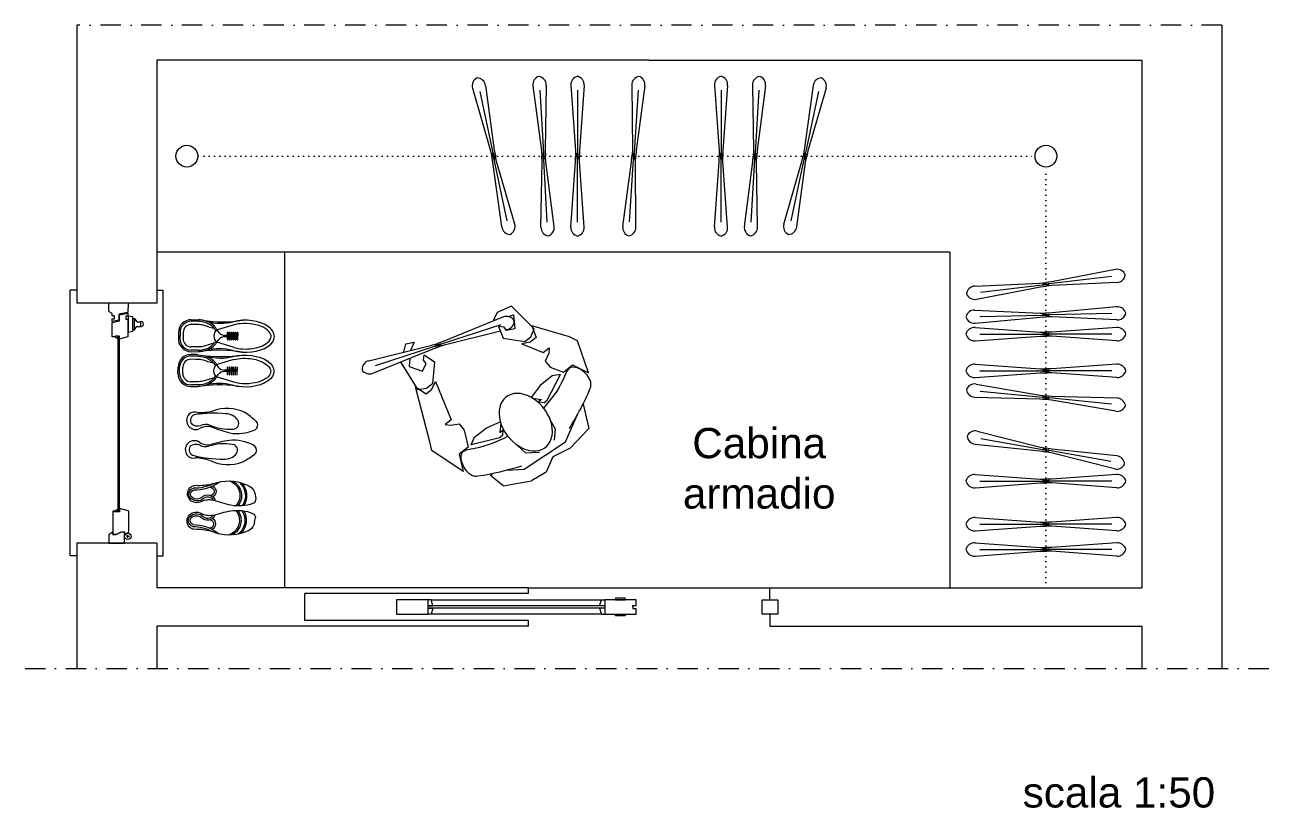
# Model space of a CAD drawing. Header units: millimetres. Extents: x 19853 to 22240, y 676 to 1165.
# Drawn here: x 21456 to 22240, y 676 to 1165 of the extents above; entities that cross this region are included whole.
import ezdxf

# ---------------------------------------------------------------- set-up
doc = ezdxf.new("R2010")
doc.units = ezdxf.units.MM
for name, pattern in [('0', [0]), ('PUNTO2', [3.175, 0, -3.175]), ('TRATTOPUNTO', [25.4, 12.7, -6.35, 0, -6.35])]:
    doc.linetypes.add(name, pattern=pattern)
for name, color, linetype, lineweight in [('MURATURA', 5, 'Continuous', 20), ('PROIEZIONI_sottili', 8, 'Continuous', 5), ('TESTO', 252, 'Continuous', 9)]:
    doc.layers.add(name, color=color, linetype=linetype, lineweight=lineweight)
doc.styles.get("Standard").update_dxf_attribs({"font": 'ARIAL.TTF'})

msp = doc.modelspace()

# ---------------------------------------------------------------- linework, layer by layer
at = {"layer": 'MURATURA'}
for p, q in [((21488.24, 1165.24), (21488.24, 991.35)), ((22204.24, 1165.24), (22204.24, 762.84)), ((21538.24, 1143.24), (21538.24, 991.35)), ((21846.24, 1143.24), (21538.24, 1143.24)), ((21846.24, 1143.24), (22154.24, 1143.24)), ((22154.24, 1143.24), (22154.24, 813.24)), ((21538.24, 991.35), (21488.24, 991.35)), ((21488.24, 841.24), (21488.24, 762.84)), ((21538.24, 841.24), (21488.24, 841.24)), ((21538.24, 841.24), (21538.24, 813.24)), ((21770.81, 813.24), (21538.24, 813.24)), ((21770.81, 809.74), (21770.81, 813.24)), ((21921.67, 805.72), (21921.67, 813.24)), ((21921.67, 813.24), (22154.24, 813.24)), ((21707.8, 805.72), (21707.8, 796.77)), ((21818.36, 805.72), (21818.36, 796.77)), ((21770.81, 789.24), (21770.81, 792.74)), ((21921.67, 796.77), (21921.67, 789.24)), ((21770.81, 789.24), (21538.24, 789.24)), ((21538.24, 789.24), (21538.24, 762.84)), ((21921.67, 789.24), (22154.24, 789.24)), ((22154.24, 789.24), (22154.24, 762.84))]:
    msp.add_line(p, q, dxfattribs=at)
at = {"layer": 'MURATURA', "linetype": 'TRATTOPUNTO'}
for p, q in [((22204.24, 1165.24), (21488.24, 1165.24)), ((21455.96, 762.84), (22239.93, 762.84))]:
    msp.add_line(p, q, dxfattribs=at)
at = {"layer": 'MURATURA'}
for points in [[(21707.8, 805.72), (21688.17, 805.72), (21688.17, 796.77), (21707.8, 796.77)], [(21837.98, 802.24), (21837.98, 805.72), (21818.36, 805.72)], [(21818.36, 796.77), (21837.98, 796.77), (21837.98, 800.24)]]:
    msp.add_lwpolyline(points, dxfattribs=at)
msp.add_lwpolyline([(21916.77, 805.72), (21926.58, 805.72), (21926.58, 796.77), (21916.77, 796.77)], close=True, dxfattribs=at)
for centre in [(21557.11, 1083.24), (22094.24, 1083.24)]:
    msp.add_circle(centre, 6.82, dxfattribs=at)
at = {"layer": 'PROIEZIONI_sottili'}
for p, q in [((21735.73, 1125.73), (21747.01, 1086.56)), ((21740.39, 1123.62), (21748.49, 1085.25)), ((21743.81, 1127.43), (21749.32, 1087.05)), ((21773.52, 1127.23), (21778.76, 1086.81)), ((21777.82, 1124.44), (21780.03, 1085.29)), ((21781.78, 1127.7), (21781.11, 1086.94)), ((21797.23, 1127.54), (21800.19, 1086.88)), ((21801.36, 1124.51), (21801.36, 1085.29)), ((21805.5, 1127.54), (21802.54, 1086.88)), ((21835.27, 1127.71), (21835.65, 1086.95)), ((21839.21, 1124.43), (21836.72, 1085.29)), ((21843.52, 1127.18), (21838, 1086.8)), ((21886.99, 1127.54), (21889.94, 1086.88)), ((21891.12, 1124.51), (21891.12, 1085.29)), ((21895.25, 1127.54), (21892.3, 1086.88)), ((21910.71, 1127.7), (21911.37, 1086.94)), ((21914.66, 1124.44), (21912.45, 1085.29)), ((21918.96, 1127.23), (21913.72, 1086.81)), ((21948.67, 1127.43), (21943.17, 1087.05)), ((21952.09, 1123.62), (21943.99, 1085.25)), ((21956.76, 1125.73), (21945.47, 1086.56)), ((21747.01, 1086.56), (21747.77, 1083)), ((21748.52, 1079.44), (21747.77, 1083)), ((21748.54, 1083.16), (21748.19, 1084.79)), ((21748.54, 1083.16), (21748.88, 1081.54)), ((21749.3, 1083.32), (21748.96, 1084.95)), ((21749.3, 1083.32), (21749.64, 1081.7)), ((21749.32, 1087.05), (21750.07, 1083.49)), ((21750.82, 1079.93), (21750.07, 1083.49)), ((21778.76, 1086.81), (21778.97, 1083.18)), ((21779.17, 1079.55), (21778.97, 1083.18)), ((21779.76, 1083.22), (21779.66, 1084.88)), ((21779.76, 1083.22), (21779.85, 1081.57)), ((21780.53, 1083.27), (21780.44, 1084.92)), ((21780.53, 1083.27), (21780.63, 1081.61)), ((21781.11, 1086.94), (21781.32, 1083.31)), ((21781.52, 1079.68), (21781.32, 1083.31)), ((21800.19, 1086.88), (21800.19, 1083.24)), ((21800.19, 1079.61), (21800.19, 1083.24)), ((21800.97, 1083.24), (21800.97, 1084.9)), ((21800.97, 1083.24), (21800.97, 1081.59)), ((21801.75, 1083.24), (21801.75, 1084.9)), ((21801.75, 1083.24), (21801.75, 1081.59)), ((21802.54, 1086.88), (21802.54, 1083.24)), ((21802.54, 1079.61), (21802.54, 1083.24)), ((21835.19, 1079.69), (21835.42, 1083.32)), ((21835.65, 1086.95), (21835.42, 1083.32)), ((21836.21, 1083.27), (21836.1, 1081.61)), ((21836.21, 1083.27), (21836.31, 1084.92)), ((21836.98, 1083.22), (21836.88, 1081.57)), ((21836.98, 1083.22), (21837.09, 1084.87)), ((21837.54, 1079.54), (21837.77, 1083.17)), ((21838, 1086.8), (21837.77, 1083.17)), ((21889.94, 1086.88), (21889.94, 1083.24)), ((21889.94, 1079.61), (21889.94, 1083.24)), ((21890.73, 1083.24), (21890.73, 1084.9)), ((21890.73, 1083.24), (21890.73, 1081.59)), ((21891.51, 1083.24), (21891.51, 1084.9)), ((21891.51, 1083.24), (21891.51, 1081.59)), ((21892.3, 1086.88), (21892.3, 1083.24)), ((21892.3, 1079.61), (21892.3, 1083.24)), ((21910.96, 1079.68), (21911.16, 1083.31)), ((21911.37, 1086.94), (21911.16, 1083.31)), ((21911.95, 1083.27), (21911.86, 1081.61)), ((21911.95, 1083.27), (21912.04, 1084.92)), ((21912.73, 1083.22), (21912.63, 1081.57)), ((21912.73, 1083.22), (21912.82, 1084.88)), ((21913.31, 1079.55), (21913.51, 1083.18)), ((21913.72, 1086.81), (21913.51, 1083.18)), ((21941.66, 1079.93), (21942.41, 1083.49)), ((21943.17, 1087.05), (21942.41, 1083.49)), ((21943.19, 1083.32), (21942.84, 1081.7)), ((21943.19, 1083.32), (21943.53, 1084.95)), ((21943.95, 1083.16), (21943.6, 1081.54)), ((21943.95, 1083.16), (21944.29, 1084.79)), ((21943.97, 1079.44), (21944.72, 1083)), ((21945.47, 1086.56), (21944.72, 1083)), ((21754.02, 1039.05), (21748.52, 1079.44)), ((21757.44, 1042.87), (21749.34, 1081.24)), ((21762.11, 1040.76), (21750.82, 1079.93)), ((21778.51, 1038.79), (21779.17, 1079.55)), ((21782.47, 1042.04), (21780.26, 1081.2)), ((21786.76, 1039.26), (21781.52, 1079.68)), ((21797.23, 1038.95), (21800.19, 1079.61)), ((21801.36, 1041.98), (21801.36, 1081.2)), ((21805.5, 1038.95), (21802.54, 1079.61)), ((21829.66, 1039.3), (21835.19, 1079.69)), ((21833.98, 1042.06), (21836.46, 1081.2)), ((21837.91, 1038.78), (21837.54, 1079.54)), ((21886.99, 1038.95), (21889.94, 1079.61)), ((21891.12, 1041.98), (21891.12, 1081.2)), ((21895.25, 1038.95), (21892.3, 1079.61)), ((21905.72, 1039.26), (21910.96, 1079.68)), ((21910.02, 1042.04), (21912.22, 1081.2)), ((21913.97, 1038.79), (21913.31, 1079.55)), ((21930.37, 1040.76), (21941.66, 1079.93)), ((21935.04, 1042.87), (21943.14, 1081.24)), ((21938.46, 1039.05), (21943.97, 1079.44)), ((22034.24, 1023.24), (21538.24, 1023.24)), ((21618.24, 1023.24), (21618.24, 813.24)), ((22034.24, 1023.24), (22034.24, 813.24)), ((22137.73, 1012.42), (22097.72, 1004.68)), ((22049.77, 1001.96), (22090.49, 1003.82)), ((22090.49, 1003.82), (22094.1, 1004.25)), ((22097.72, 1004.68), (22094.1, 1004.25)), ((22094.2, 1003.47), (22095.84, 1003.66)), ((22135.22, 1007.95), (22096.27, 1003.32)), ((22138.71, 1004.21), (22097.99, 1002.34)), ((21488.24, 999.35), (21484.24, 999.35)), ((21484.24, 833.24), (21484.24, 999.35)), ((21538.24, 999.35), (21542.24, 999.35)), ((21542.24, 833.24), (21542.24, 999.35)), ((22050.75, 993.75), (22090.77, 1001.48)), ((22053.26, 998.21), (22092.21, 1002.84)), ((22090.77, 1001.48), (22094.38, 1001.91)), ((22094.2, 1003.47), (22092.55, 1003.27)), ((22094.29, 1002.7), (22092.64, 1002.5)), ((22094.29, 1002.7), (22095.93, 1002.89)), ((22097.99, 1002.34), (22094.38, 1001.91)), ((21508.27, 986.41), (21508.27, 991.35)), ((21520.32, 991.35), (21520.31, 985.43)), ((22138.43, 989.04), (22097.85, 985.15)), ((21510.35, 984.86), (21508.52, 985.96)), ((21510.35, 983.38), (21510.35, 984.86)), ((21511.77, 983.38), (21510.35, 983.38)), ((21510.35, 979.76), (21510.35, 981.46)), ((21510.35, 981.46), (21511.77, 981.46)), ((21514.58, 980.69), (21510.35, 979.76)), ((21511.77, 981.46), (21511.77, 983.38)), ((21520.31, 985.43), (21514.58, 984.38)), ((21514.58, 984.38), (21514.58, 980.69)), ((21523.32, 981.71), (21524.28, 981.71)), ((21524.28, 974.71), (21524.28, 981.71)), ((21524.28, 981.71), (21525.63, 979.91)), ((21559.91, 980.94), (21564.41, 980.89)), ((21755.05, 982.65), (21717.3, 967.28)), ((22049.87, 987.01), (22090.58, 984.98)), ((22050.06, 978.74), (22090.63, 982.63)), ((22052.99, 982.94), (22092.2, 983.84)), ((22090.58, 984.98), (22094.21, 985.07)), ((22090.63, 982.63), (22094.27, 982.71)), ((22094.23, 984.28), (22092.58, 984.24)), ((22094.25, 983.5), (22092.59, 983.46)), ((22097.85, 985.15), (22094.21, 985.07)), ((22094.23, 984.28), (22095.89, 984.32)), ((22094.25, 983.5), (22095.91, 983.54)), ((22097.91, 982.8), (22094.27, 982.71)), ((22135.5, 984.84), (22096.29, 983.94)), ((22138.62, 980.77), (22097.91, 982.8)), ((21523.32, 974.71), (21524.28, 974.71)), ((21524.28, 974.71), (21525.63, 976.51)), ((21526.03, 979.71), (21528.28, 979.71)), ((21526.03, 976.71), (21528.28, 976.71)), ((21528.28, 976.71), (21528.28, 979.71)), ((21551.83, 973.02), (21551.79, 969.02)), ((21552.83, 973.01), (21552.79, 969.01)), ((21554.83, 972.99), (21554.79, 968.99)), ((21564.4, 979.89), (21559.9, 979.94)), ((21586.76, 977.8), (21575.39, 974.44)), ((21575.84, 974.57), (21576.97, 973.1)), ((21582.55, 968.51), (21582.59, 972.92)), ((21582.98, 972.91), (21582.94, 968.51)), ((21583.75, 968.5), (21583.79, 972.9)), ((21584.18, 972.9), (21584.14, 968.49)), ((21584.95, 968.48), (21584.99, 972.89)), ((21585.38, 972.89), (21585.34, 968.48)), ((21586.08, 968.47), (21586.12, 972.88)), ((21586.51, 972.88), (21586.47, 968.47)), ((21587.28, 968.46), (21587.32, 972.87)), ((21587.71, 972.86), (21587.67, 968.46)), ((21588.48, 968.45), (21588.52, 972.86)), ((21588.91, 972.85), (21588.87, 968.45)), ((21753.45, 977.79), (21716.15, 965.66)), ((21753.16, 973.69), (21718.03, 965.04)), ((21757.6, 974.79), (21756.72, 974.57)), ((22049.95, 976.05), (22090.6, 973.09)), ((22090.6, 973.09), (22094.24, 973.09)), ((22094.24, 972.31), (22092.58, 972.31)), ((22097.88, 973.09), (22094.24, 973.09)), ((22094.24, 972.31), (22095.9, 972.31)), ((22138.53, 976.05), (22097.88, 973.09)), ((21514.02, 968.75), (21512.23, 970.25)), ((21514.02, 970.44), (21515.07, 970.43)), ((21514.02, 970.44), (21514.02, 861.07)), ((21515.07, 861.07), (21515.07, 970.43)), ((21586.62, 963.55), (21575.31, 967.13)), ((21575.77, 966.99), (21576.92, 968.44)), ((21582.57, 970.31), (21580.89, 970.33)), ((21582.57, 971.11), (21580.9, 971.13)), ((21583.77, 970.3), (21582.96, 970.31)), ((21583.77, 971.1), (21582.97, 971.11)), ((21584.97, 970.29), (21584.16, 970.3)), ((21584.97, 971.09), (21584.17, 971.1)), ((21586.1, 970.28), (21585.36, 970.28)), ((21586.1, 971.08), (21585.37, 971.08)), ((21587.3, 970.26), (21586.49, 970.27)), ((21587.3, 971.06), (21586.5, 971.07)), ((21588.5, 970.25), (21587.69, 970.26)), ((21588.5, 971.05), (21587.7, 971.06)), ((21670.8, 955.27), (21710.38, 965.03)), ((21674.96, 952.28), (21712.26, 964.4)), ((21710.38, 965.03), (21713.84, 966.15)), ((21714.08, 965.4), (21712.51, 964.89)), ((21714.32, 964.66), (21712.75, 964.15)), ((21717.3, 967.28), (21713.84, 966.15)), ((21714.08, 965.4), (21715.66, 965.91)), ((21714.32, 964.66), (21715.9, 965.17)), ((21718.03, 965.04), (21714.57, 963.91)), ((22049.95, 967.79), (22090.6, 970.74)), ((22052.98, 971.92), (22092.2, 971.92)), ((22090.6, 970.74), (22094.24, 970.74)), ((22094.24, 971.53), (22092.58, 971.53)), ((22094.24, 971.53), (22095.9, 971.53)), ((22097.88, 970.74), (22094.24, 970.74)), ((22135.51, 971.92), (22096.29, 971.92)), ((22138.53, 967.79), (22097.88, 970.74)), ((21564.18, 958.11), (21559.68, 958.16)), ((21559.71, 960.94), (21564.21, 961.08)), ((21564.22, 961.9), (21559.72, 961.94)), ((21673.36, 947.41), (21711.11, 962.79)), ((21711.11, 962.79), (21714.57, 963.91)), ((21551.57, 947.24), (21551.61, 951.24)), ((21552.57, 947.23), (21552.61, 951.23)), ((21554.57, 947.21), (21554.61, 951.21)), ((21586.55, 956.02), (21575.17, 952.66)), ((21575.63, 952.79), (21576.75, 951.32)), ((21582.36, 949.33), (21580.68, 949.35)), ((21582.37, 951.14), (21582.33, 946.73)), ((21582.72, 946.72), (21582.77, 951.13)), ((21583.56, 949.32), (21582.75, 949.33)), ((21583.57, 951.12), (21583.53, 946.72)), ((21583.92, 946.71), (21583.97, 951.12)), ((21584.76, 949.31), (21583.95, 949.32)), ((21584.77, 951.11), (21584.73, 946.7)), ((21585.12, 946.7), (21585.17, 951.11)), ((21585.89, 949.3), (21585.15, 949.3)), ((21585.9, 951.1), (21585.86, 946.69)), ((21586.25, 946.69), (21586.3, 951.1)), ((21587.09, 949.28), (21586.28, 949.29)), ((21587.1, 951.09), (21587.06, 946.68)), ((21587.45, 946.68), (21587.5, 951.08)), ((21588.29, 949.27), (21587.48, 949.28)), ((21588.3, 951.08), (21588.26, 946.67)), ((21588.65, 946.67), (21588.7, 951.07)), ((22049.95, 953.1), (22090.6, 950.15)), ((22052.98, 948.97), (22092.2, 948.97)), ((22090.6, 950.15), (22094.24, 950.15)), ((22094.24, 949.36), (22092.58, 949.36)), ((22097.88, 950.15), (22094.24, 950.15)), ((22094.24, 949.36), (22095.9, 949.36)), ((22135.51, 948.97), (22096.29, 948.97)), ((22138.53, 953.1), (22097.88, 950.15)), ((21586.4, 941.77), (21575.1, 945.35)), ((21575.55, 945.21), (21576.71, 946.66)), ((21582.35, 948.53), (21580.67, 948.55)), ((21583.55, 948.52), (21582.74, 948.53)), ((21584.75, 948.51), (21583.94, 948.52)), ((21585.88, 948.5), (21585.14, 948.5)), ((21587.08, 948.48), (21586.27, 948.49)), ((21588.28, 948.47), (21587.47, 948.48)), ((22049.95, 944.84), (22090.6, 947.8)), ((22090.6, 947.8), (22094.24, 947.8)), ((22094.24, 948.58), (22092.58, 948.58)), ((22094.24, 948.58), (22095.9, 948.58)), ((22097.88, 947.8), (22094.24, 947.8)), ((22138.53, 944.84), (22097.88, 947.8)), ((21559.49, 939.16), (21563.99, 939.12)), ((21564, 940.12), (21559.5, 940.16)), ((22050.58, 940.71), (22090.74, 933.72)), ((22053.18, 936.29), (22092.21, 932.39)), ((22090.74, 933.72), (22094.36, 933.35)), ((22097.98, 932.99), (22094.36, 933.35)), ((22138.72, 931.88), (22097.98, 932.99)), ((22049.76, 932.48), (22090.5, 931.37)), ((22090.5, 931.37), (22094.12, 931.01)), ((22094.2, 931.8), (22092.55, 931.96)), ((22094.28, 932.57), (22092.63, 932.73)), ((22097.74, 930.65), (22094.12, 931.01)), ((22094.2, 931.8), (22095.85, 931.63)), ((22094.28, 932.57), (22095.93, 932.4)), ((22135.3, 928.07), (22096.28, 931.98)), ((22137.9, 923.66), (22097.74, 930.65)), ((22051.35, 911.23), (22090.86, 901.22)), ((22049.91, 903.09), (22090.45, 898.9)), ((22053.61, 906.63), (22092.23, 899.78)), ((22090.45, 898.9), (22094.04, 898.27)), ((22090.86, 901.22), (22094.45, 900.58)), ((22094.17, 899.04), (22092.54, 899.33)), ((22094.31, 899.81), (22092.68, 900.1)), ((22097.62, 897.63), (22094.04, 898.27)), ((22094.17, 899.04), (22095.81, 898.75)), ((22094.31, 899.81), (22095.94, 899.52)), ((22098.03, 899.95), (22094.45, 900.58)), ((22134.87, 892.22), (22096.26, 899.07)), ((22137.13, 887.62), (22097.62, 897.63)), ((22138.57, 895.76), (22098.03, 899.95)), ((22049.95, 884.12), (22090.6, 881.17)), ((22049.95, 875.86), (22090.6, 878.81)), ((22052.98, 879.99), (22092.2, 879.99)), ((22090.6, 881.17), (22094.24, 881.17)), ((22090.6, 878.81), (22094.24, 878.81)), ((22094.24, 880.38), (22092.58, 880.38)), ((22094.24, 879.6), (22092.58, 879.6)), ((22097.88, 881.17), (22094.24, 881.17)), ((22094.24, 880.38), (22095.9, 880.38)), ((22094.24, 879.6), (22095.9, 879.6)), ((22097.88, 878.81), (22094.24, 878.81)), ((22135.51, 879.99), (22096.29, 879.99)), ((22138.53, 884.12), (22097.88, 881.17)), ((22138.53, 875.86), (22097.88, 878.81)), ((21599.76, 871.51), (21600.15, 869.01)), ((21511.93, 861.28), (21514.02, 862.39)), ((21514.02, 861.07), (21515.07, 861.07)), ((21599.43, 854.19), (21599.92, 856.68)), ((22049.95, 857.17), (22090.6, 854.22)), ((22138.53, 857.17), (22097.88, 854.22)), ((22049.95, 848.91), (22090.6, 851.86)), ((22052.98, 853.04), (22092.2, 853.04)), ((22090.6, 854.22), (22094.24, 854.22)), ((22090.6, 851.86), (22094.24, 851.86)), ((22094.24, 853.43), (22092.58, 853.43)), ((22094.24, 852.65), (22092.58, 852.65)), ((22097.88, 854.22), (22094.24, 854.22)), ((22094.24, 853.43), (22095.9, 853.43)), ((22094.24, 852.65), (22095.9, 852.65)), ((22097.88, 851.86), (22094.24, 851.86)), ((22135.51, 853.04), (22096.29, 853.04)), ((22138.53, 848.91), (22097.88, 851.86)), ((21520.21, 845.47), (21519.21, 845.47)), ((21520.21, 844.47), (21520.21, 846.47)), ((21520.21, 845.47), (21521.21, 845.47)), ((22049.95, 841.37), (22090.6, 838.42)), ((22138.53, 841.37), (22097.88, 838.42)), ((21488.24, 833.24), (21484.24, 833.24)), ((21538.24, 833.24), (21542.24, 833.24)), ((22049.95, 833.11), (22090.6, 836.06)), ((22052.98, 837.24), (22092.2, 837.24)), ((22090.6, 838.42), (22094.24, 838.42)), ((22090.6, 836.06), (22094.24, 836.06)), ((22094.24, 837.63), (22092.58, 837.63)), ((22094.24, 836.85), (22092.58, 836.85)), ((22097.88, 838.42), (22094.24, 838.42)), ((22094.24, 837.63), (22095.9, 837.63)), ((22094.24, 836.85), (22095.9, 836.85)), ((22097.88, 836.06), (22094.24, 836.06)), ((22135.51, 837.24), (22096.29, 837.24)), ((22138.53, 833.11), (22097.88, 836.06)), ((21630.81, 792.74), (21630.81, 809.74)), ((21770.81, 809.74), (21630.81, 809.74)), ((21770.81, 813.24), (21921.67, 813.24)), ((21818.36, 802.03), (21707.8, 802.03)), ((21818.36, 800.46), (21707.8, 800.46)), ((21709.84, 805.72), (21816.32, 805.72)), ((21835.98, 801.24), (21835.98, 802.24)), ((21835.98, 802.24), (21837.98, 802.24)), ((21835.98, 801.24), (21835.98, 800.24)), ((21835.98, 800.24), (21837.98, 800.24)), ((21770.81, 792.74), (21630.81, 792.74)), ((21816.32, 796.77), (21709.84, 796.77))]:
    msp.add_line(p, q, dxfattribs=at)
at = {"layer": 'PROIEZIONI_sottili', "linetype": 'PUNTO2'}
for p, q in [((21846.24, 1083.24), (21563.93, 1083.24)), ((21846.24, 1083.24), (22087.42, 1083.24)), ((22094.24, 813.24), (22094.24, 1076.42))]:
    msp.add_line(p, q, dxfattribs=at)
at = {"layer": 'PROIEZIONI_sottili', "linetype": '0'}
for p, q in [((21760.13, 989.43), (21751.12, 985.51)), ((21774.37, 975.2), (21760.13, 989.43)), ((21751.12, 985.51), (21748.94, 980.61)), ((21748.94, 980.61), (21750.94, 980.98)), ((21758.19, 982.95), (21761.36, 984.03)), ((21761.36, 984.03), (21762.27, 975.2)), ((21752.03, 976.68), (21754.81, 969.32)), ((21755.44, 976.19), (21752.03, 976.68)), ((21756.99, 974.23), (21755.44, 976.19)), ((21762.27, 975.2), (21756.99, 974.23)), ((21772.19, 970.29), (21774.37, 975.2)), ((21772.83, 977.16), (21775.6, 969.8)), ((21796.4, 970.28), (21772.83, 977.16)), ((21692.72, 960.67), (21693.97, 965.93)), ((21693.97, 965.93), (21699.25, 966.9)), ((21699.25, 966.9), (21697.07, 962)), ((21754.81, 969.32), (21768.46, 967.35)), ((21771.87, 966.86), (21766.6, 965.88)), ((21766.6, 965.88), (21779.93, 960.48)), ((21768.46, 967.35), (21772.19, 970.29)), ((21775.6, 969.8), (21771.87, 966.86)), ((21801.36, 967.82), (21796.4, 970.28)), ((21808.15, 947.7), (21801.36, 967.82)), ((21696.6, 956.88), (21696.12, 951.7)), ((21697.07, 962), (21697.05, 961.74)), ((21705.13, 955.62), (21705.44, 959.05)), ((21705.44, 959.05), (21711.95, 954.63)), ((21779.93, 960.48), (21783.66, 963.42)), ((21783.34, 959.98), (21781.16, 955.08)), ((21783.66, 963.42), (21783.34, 959.98)), ((21691.16, 954.16), (21691.29, 954.72)), ((21701.67, 936.98), (21691.16, 954.16)), ((21696.12, 951.7), (21704.49, 948.75)), ((21704.49, 948.75), (21706.67, 953.65)), ((21706.67, 953.65), (21705.13, 955.62)), ((21711.95, 954.63), (21710.68, 940.9)), ((21781.16, 955.08), (21784.26, 951.15)), ((21784.26, 951.15), (21792.63, 948.2)), ((21792.63, 948.2), (21798.23, 952.61)), ((21798.23, 952.61), (21808.15, 947.7)), ((21710.68, 940.9), (21706.95, 937.96)), ((21710.37, 937.46), (21712.55, 942.37)), ((21712.55, 942.37), (21722.43, 918.33)), ((21785.49, 945.75), (21778.03, 939.87)), ((21782.35, 930.55), (21790.77, 946.73)), ((21790.77, 946.73), (21785.49, 945.75)), ((21700.13, 938.94), (21706.64, 934.52)), ((21709.06, 904.6), (21700.13, 938.94)), ((21706.95, 937.96), (21701.67, 936.98)), ((21706.64, 934.52), (21710.37, 937.46)), ((21778.03, 939.87), (21772.37, 932.36)), ((21773.17, 931.88), (21778.94, 931.04)), ((21778.94, 931.04), (21777.08, 929.57)), ((21777.08, 929.57), (21780.49, 929.08)), ((21780.49, 929.08), (21782.35, 930.55)), ((21804.9, 928.18), (21808.39, 912.87)), ((21722.43, 918.33), (21718.7, 915.38)), ((21787.59, 912.4), (21784.27, 918.33)), ((21793.78, 904.54), (21801.42, 921.7)), ((21718.7, 915.38), (21722.11, 914.89)), ((21722.11, 914.89), (21727.39, 915.87)), ((21727.39, 915.87), (21730.49, 911.94)), ((21730.49, 911.94), (21732.95, 901.15)), ((21737, 907.52), (21744.46, 913.41)), ((21744.46, 913.41), (21753.08, 917.16)), ((21753.37, 916.26), (21752.83, 910.46)), ((21752.83, 910.46), (21754.69, 911.93)), ((21754.69, 911.93), (21754.38, 908.49)), ((21786.96, 905.53), (21787.59, 912.4)), ((21808.39, 912.87), (21796.88, 900.62)), ((21710.29, 899.2), (21709.06, 904.6)), ((21734.81, 902.62), (21737, 907.52)), ((21752.51, 907.02), (21734.81, 902.62)), ((21754.38, 908.49), (21752.51, 907.02)), ((21763.95, 902.3), (21768.94, 897.69)), ((21767.99, 887.39), (21793.78, 904.54)), ((21729.81, 885.94), (21710.29, 899.2)), ((21732.95, 901.15), (21727.35, 896.74)), ((21727.35, 896.74), (21729.81, 885.94)), ((21768.94, 897.69), (21777.63, 898.18)), ((21786.01, 895.23), (21781.68, 885.49)), ((21796.88, 900.62), (21786.01, 895.23)), ((21757.3, 886.79), (21767.99, 887.39)), ((21746.88, 883.48), (21748.3, 884.6)), ((21754.94, 877.1), (21746.88, 883.48)), ((21754.94, 877.1), (21772.54, 880.06)), ((21781.68, 885.49), (21772.54, 880.06))]:
    msp.add_line(p, q, dxfattribs=at)
at = {"layer": 'PROIEZIONI_sottili', "linetype": 'Continuous'}
for p, q in [((21758.13, 933.53), (21756.6, 932.53)), ((21759.84, 934.25), (21758.13, 933.53)), ((21761.7, 934.69), (21759.84, 934.25)), ((21763.68, 934.84), (21761.7, 934.69)), ((21765.75, 934.69), (21763.68, 934.84)), ((21767.87, 934.24), (21765.75, 934.69)), ((21770.01, 933.51), (21767.87, 934.24)), ((21772.13, 932.51), (21770.01, 933.51)), ((21752.7, 926.18), (21752.36, 924.13)), ((21753.3, 928.07), (21752.7, 926.18)), ((21754.16, 929.78), (21753.3, 928.07)), ((21755.27, 931.27), (21754.16, 929.78)), ((21756.6, 932.53), (21755.27, 931.27)), ((21774.2, 931.25), (21772.13, 932.51)), ((21776.19, 929.75), (21774.2, 931.25)), ((21778.05, 928.04), (21776.19, 929.75)), ((21779.77, 926.14), (21778.05, 928.04)), ((21781.31, 924.1), (21779.77, 926.14)), ((21752.36, 924.13), (21752.3, 921.97)), ((21752.3, 921.97), (21752.51, 919.72)), ((21752.51, 919.72), (21752.99, 917.42)), ((21752.99, 917.42), (21753.74, 915.11)), ((21782.65, 921.93), (21781.31, 924.1)), ((21783.76, 919.68), (21782.65, 921.93)), ((21784.63, 917.38), (21783.76, 919.68)), ((21785.24, 915.07), (21784.63, 917.38)), ((21753.74, 915.11), (21754.73, 912.83)), ((21754.73, 912.83), (21755.96, 910.62)), ((21755.96, 910.62), (21757.4, 908.51)), ((21785.59, 912.8), (21785.24, 915.07)), ((21785.46, 908.47), (21785.66, 910.58)), ((21785.66, 910.58), (21785.59, 912.8)), ((21757.4, 908.51), (21759.03, 906.53)), ((21759.03, 906.53), (21760.83, 904.73)), ((21760.83, 904.73), (21762.76, 903.12)), ((21762.76, 903.12), (21764.79, 901.74)), ((21764.79, 901.74), (21766.89, 900.6)), ((21780.62, 900.58), (21782.05, 901.72)), ((21782.05, 901.72), (21783.27, 903.09)), ((21783.27, 903.09), (21784.26, 904.7)), ((21784.26, 904.7), (21784.99, 906.5)), ((21784.99, 906.5), (21785.46, 908.47)), ((21766.89, 900.6), (21769.02, 899.73)), ((21769.02, 899.73), (21771.16, 899.15)), ((21771.16, 899.15), (21773.25, 898.85)), ((21773.25, 898.85), (21775.28, 898.84)), ((21775.28, 898.84), (21777.21, 899.14)), ((21777.21, 899.14), (21779, 899.72)), ((21779, 899.72), (21780.62, 900.58))]:
    msp.add_line(p, q, dxfattribs=at)
at = {"layer": 'PROIEZIONI_sottili'}
for points in [[(21520.3, 981.3), (21520.3, 979.24), (21520.28, 970.59, -0.338213), (21519.93, 970.14), (21515.07, 968.82), (21515.07, 970.72), (21512.23, 970.72), (21512.23, 970.25), (21510.33, 970.25), (21510.34, 976.41), (21510.35, 979.26), (21515.09, 980.2), (21515.09, 983.99), (21520.31, 984.93), (21520.31, 983.22), (21518.89, 983.22), (21518.88, 981.3)], [(21511.93, 861.28), (21510.88, 861.28), (21510.88, 854.47), (21510.88, 846.61), (21512.98, 846.61), (21516.12, 848.19), (21518.22, 848.19), (21518.22, 846.61), (21520.58, 848.03, 0.263447), (21520.84, 848.48), (21520.84, 860.88, 0.338213), (21520.45, 861.39), (21515.07, 862.85), (21515.07, 860.76), (21511.93, 860.76)]]:
    msp.add_lwpolyline(points, format="xyb", close=True, dxfattribs=at)
for points in [[(21520.32, 973.21), (21523.32, 973.71), (21523.32, 982.71), (21520.32, 983.21)], [(21825.15, 806.82), (21825.15, 805.72), (21831.19, 805.72), (21831.19, 806.82)], [(21825.15, 795.67), (21825.15, 796.77), (21831.19, 796.77), (21831.19, 795.67)]]:
    msp.add_lwpolyline(points, close=True, dxfattribs=at)
msp.add_lwpolyline([(21508.27, 841.24), (21518.22, 841.24), (21518.22, 848.05), (21516.12, 848.05), (21512.98, 846.48), (21510.88, 846.48), (21510.88, 848.05), (21508.52, 846.63, 0.263447), (21508.27, 846.19), (21508.27, 841.24)], format="xyb", dxfattribs=at)
for points in [[(21707.8, 802.03), (21710.94, 802.03), (21709.84, 805.72), (21707.8, 805.72)], [(21707.8, 800.46), (21710.94, 800.46), (21709.84, 796.77), (21707.8, 796.77)], [(21818.36, 802.03), (21815.22, 802.03), (21816.32, 805.72), (21818.36, 805.72)], [(21818.36, 800.46), (21815.22, 800.46), (21816.32, 796.77), (21818.36, 796.77)]]:
    msp.add_lwpolyline(points, dxfattribs=at)
msp.add_circle((21520.21, 845.47), 2, dxfattribs=at)
for centre, radius, start, end in [((21740.98, 1127.24), 5.47, 115.92568, 196.07864), ((21738.39, 1126.7), 5.47, 7.75936, 87.91232), ((21778.95, 1127.94), 5.47, 107.23461, 187.38757), ((21776.31, 1127.79), 5.47, 359.06828, 79.22124), ((21802.69, 1127.93), 5.47, 104.00668, 184.15964), ((21800.04, 1127.93), 5.47, 355.84036, 75.99332), ((21840.75, 1127.76), 5.47, 100.3753, 180.52825), ((21838.1, 1127.93), 5.47, 352.20897, 72.36193), ((21892.44, 1127.93), 5.47, 104.00668, 184.15964), ((21889.8, 1127.93), 5.47, 355.84036, 75.99332), ((21916.18, 1127.79), 5.47, 100.77876, 180.93172), ((21913.53, 1127.94), 5.47, 352.61243, 72.76539), ((21954.09, 1126.7), 5.47, 92.08768, 172.24064), ((21951.5, 1127.24), 5.47, 343.92136, 64.07432), ((21748.57, 1084.87), 0.389, 11.919, 191.919), ((21748.92, 1083.24), 0.475, 156.75135, 227.08666), ((21748.92, 1083.24), 0.475, 336.75135, 47.08666), ((21780.05, 1084.9), 0.389, 3.22792, 183.22792), ((21780.14, 1083.24), 0.475, 148.06027, 218.39558), ((21780.14, 1083.24), 0.475, 328.06027, 38.39558), ((21801.36, 1083.24), 0.475, 144.83235, 215.16765), ((21801.36, 1084.9), 0.389, 0, 180), ((21801.36, 1083.24), 0.475, 324.83235, 35.16765), ((21836.59, 1083.24), 0.475, 141.20096, 211.53627), ((21836.7, 1084.9), 0.389, 356.36861, 176.36861), ((21836.59, 1083.24), 0.475, 321.20096, 31.53627), ((21891.12, 1083.24), 0.475, 144.83235, 215.16765), ((21891.12, 1084.9), 0.389, 0, 180), ((21891.12, 1083.24), 0.475, 324.83235, 35.16765), ((21912.34, 1083.24), 0.475, 141.60442, 211.93973), ((21912.43, 1084.9), 0.389, 356.77208, 176.77208), ((21912.34, 1083.24), 0.475, 321.60442, 31.93973), ((21943.57, 1083.24), 0.475, 132.91334, 203.24865), ((21943.91, 1084.87), 0.389, 348.081, 168.081), ((21943.57, 1083.24), 0.475, 312.91334, 23.24865), ((21749.26, 1081.62), 0.389, 191.919, 11.919), ((21780.24, 1081.59), 0.389, 183.22792, 3.22792), ((21801.36, 1081.59), 0.389, 180, 0), ((21836.49, 1081.59), 0.389, 176.36861, 356.36861), ((21891.12, 1081.59), 0.389, 180, 0), ((21912.25, 1081.59), 0.389, 176.77208, 356.77208), ((21943.22, 1081.62), 0.389, 168.081, 348.081), ((21759.44, 1039.79), 5.47, 187.75936, 267.91232), ((21756.85, 1039.25), 5.47, 295.92568, 16.07864), ((21783.98, 1038.7), 5.47, 179.06828, 259.22124), ((21781.34, 1038.55), 5.47, 287.23461, 7.38757), ((21802.69, 1038.56), 5.47, 175.84036, 255.99332), ((21800.04, 1038.56), 5.47, 284.00668, 4.15964), ((21835.08, 1038.56), 5.47, 172.20897, 252.36193), ((21832.44, 1038.73), 5.47, 280.3753, 0.52825), ((21892.44, 1038.56), 5.47, 175.84036, 255.99332), ((21889.8, 1038.56), 5.47, 284.00668, 4.15964), ((21911.14, 1038.55), 5.47, 172.61243, 252.76539), ((21908.5, 1038.7), 5.47, 280.77876, 0.93172), ((21935.63, 1039.25), 5.47, 163.92136, 244.07432), ((21933.04, 1039.79), 5.47, 272.08768, 352.24064), ((22138.77, 1007.04), 5.47, 20.788, 100.94096), ((22094.24, 1003.08), 0.475, 61.61366, 131.94897), ((22095.89, 1003.28), 0.389, 276.78132, 96.78132), ((22138.46, 1009.67), 5.47, 272.62168, 352.77464), ((22050.02, 996.49), 5.47, 92.62168, 172.77464), ((22049.71, 999.12), 5.47, 200.788, 280.94096), ((22092.6, 1002.89), 0.389, 96.78132, 276.78132), ((22094.24, 1003.08), 0.475, 241.61366, 311.94897), ((22138.95, 983.59), 5.47, 15.31969, 95.47265), ((21508.79, 986.41), 0.524, 180, 239.03624), ((21757.11, 977.58), 5.47, 32.01009, 112.16305), ((21756.29, 980.1), 5.47, 283.84376, 3.99672), ((22049.6, 981.54), 5.47, 87.15337, 167.30632), ((22049.53, 984.19), 5.47, 195.31969, 275.47265), ((22092.58, 983.85), 0.389, 91.31301, 271.31301), ((22094.24, 983.89), 0.475, 56.14535, 126.48066), ((22094.24, 983.89), 0.475, 236.14535, 306.48066), ((22095.9, 983.93), 0.389, 271.31301, 91.31301), ((22138.89, 986.24), 5.47, 267.15337, 347.30632), ((21526.03, 980.21), 0.5, 216.8699, 270), ((21526.03, 976.21), 0.5, 90, 143.1301), ((21528.51, 978.21), 1.52, 261.58872, 98.41128), ((22049.55, 970.59), 5.47, 85.84036, 165.99332), ((22092.58, 971.92), 0.389, 90, 270), ((22094.24, 971.92), 0.475, 54.83235, 125.16765), ((22095.9, 971.92), 0.389, 270, 90), ((22138.93, 970.59), 5.47, 14.00668, 94.15964), ((21712.63, 964.52), 0.389, 108.00341, 288.00341), ((21714.2, 965.03), 0.475, 72.83575, 143.17106), ((21714.2, 965.03), 0.475, 252.83575, 323.17106), ((21715.78, 965.54), 0.389, 288.00341, 108.00341), ((22049.55, 973.24), 5.47, 194.00668, 274.15964), ((22094.24, 971.92), 0.475, 234.83235, 305.16765), ((22138.93, 973.24), 5.47, 265.84036, 345.99332), ((21561.29, 946.13), 13.12, 77.24747, 97.00697), ((21672.11, 949.96), 5.47, 103.84376, 183.99672), ((21671.29, 952.48), 5.47, 212.01009, 292.16305), ((22049.55, 947.65), 5.47, 85.84036, 165.99332), ((22049.55, 950.3), 5.47, 194.00668, 274.15964), ((22092.58, 948.97), 0.389, 90, 270), ((22094.24, 948.97), 0.475, 54.83235, 125.16765), ((22095.9, 948.97), 0.389, 270, 90), ((22138.93, 947.65), 5.47, 14.00668, 94.15964), ((22138.93, 950.3), 5.47, 265.84036, 345.99332), ((22049.64, 935.32), 5.47, 80.1206, 160.27356), ((22094.24, 948.97), 0.475, 234.83235, 305.16765), ((22049.91, 937.95), 5.47, 188.28693, 268.43989), ((21582.13, 899.56), 25.87, 64.10092, 110.28816), ((22092.59, 932.35), 0.389, 84.28025, 264.28025), ((22094.24, 932.18), 0.475, 229.11259, 299.4479), ((22094.24, 932.18), 0.475, 49.11259, 119.4479), ((22095.89, 932.02), 0.389, 264.28025, 84.28025), ((22138.84, 929.05), 5.47, 260.1206, 340.27356), ((22138.57, 926.41), 5.47, 8.28693, 88.43989), ((21562.62, 917.92), 5.66, 137.68417, 300.8838), ((21562.06, 918.03), 5.18, 69.5788, 134.41943), ((21563.15, 917.86), 3.8, 99.36815, 205.85754), ((21560.08, 917), 6.23, 78.13607, 79.98621), ((21573.87, 846.95), 75.51, 84.37756, 98.63678), ((21565.3, 955.06), 32.21, 267.44117, 284.11782), ((21581.35, 912.79), 9.31, 32.97286, 90.504), ((21586.02, 916.14), 3.58, 272.28039, 28.64052), ((21556.11, 867.31), 66.9, 48.7116, 56.09025), ((21598.07, 915.02), 3.36, 290.41233, 49.65427), ((21563.83, 920.12), 5.67, 223.68368, 290.40783), ((21570.06, 903.48), 10.6, 75.05236, 115.35811), ((21568.79, 907.34), 8.04, 71.56312, 111.7975), ((21583.48, 942.95), 30.5, 246.54319, 275.04754), ((21608.76, 1006.19), 99.21, 248.74979, 255.50665), ((21588.67, 936.83), 27.11, 259.93158, 292.96844), ((22050.01, 905.93), 5.47, 75.78006, 155.93302), ((21561.8, 899.62), 5.66, 53.99854, 217.19817), ((21562.33, 899.63), 3.8, 149.0248, 255.51419), ((21562.81, 897.32), 5.67, 64.47451, 131.19865), ((21570.5, 913.33), 10.6, 239.52423, 279.82997), ((21568.89, 909.6), 8.04, 243.08483, 283.31922), ((21580.34, 872.83), 30.5, 79.8348, 108.33915), ((21599.88, 807.58), 99.21, 99.37568, 106.13254), ((21586.06, 878.46), 27.11, 61.91389, 94.95076), ((21585.26, 899.3), 3.58, 326.24182, 82.60195), ((21597.37, 899.35), 3.36, 305.22806, 64.47001), ((22050.47, 908.54), 5.47, 183.94639, 264.09935), ((21561.23, 899.56), 5.18, 220.46291, 285.30354), ((21559.35, 900.76), 6.23, 274.89612, 276.74627), ((21579.34, 969.3), 75.51, 256.24556, 270.50477), ((21561.16, 862.38), 32.21, 70.76451, 87.44117), ((21580.91, 903.05), 9.31, 264.37834, 321.90948), ((21559.83, 950.61), 66.9, 298.79209, 306.17073), ((22092.61, 899.71), 0.389, 79.9397, 259.9397), ((22094.24, 899.42), 0.475, 224.77205, 295.10736), ((22094.24, 899.42), 0.475, 44.77205, 115.10736), ((22095.87, 899.14), 0.389, 259.9397, 79.9397), ((22138.01, 890.31), 5.47, 3.94639, 84.09935), ((21582.87, 916.16), 25.87, 244.59418, 290.78142), ((22138.47, 892.92), 5.47, 255.78006, 335.93302), ((22049.55, 878.66), 5.47, 85.84036, 165.99332), ((22049.55, 881.31), 5.47, 194.00668, 274.15964), ((22092.58, 879.99), 0.389, 90, 270), ((22094.24, 879.99), 0.475, 54.83235, 125.16765), ((22094.24, 879.99), 0.475, 234.83235, 305.16765), ((22095.9, 879.99), 0.389, 270, 90), ((22138.93, 878.66), 5.47, 14.00668, 94.15964), ((22138.93, 881.31), 5.47, 265.84036, 345.99332), ((22049.55, 851.71), 5.47, 85.84036, 165.99332), ((22138.93, 851.71), 5.47, 14.00668, 94.15964), ((22049.55, 854.36), 5.47, 194.00668, 274.15964), ((22092.58, 853.04), 0.389, 90, 270), ((22094.24, 853.04), 0.475, 54.83235, 125.16765), ((22094.24, 853.04), 0.475, 234.83235, 305.16765), ((22095.9, 853.04), 0.389, 270, 90), ((22138.93, 854.36), 5.47, 265.84036, 345.99332), ((22049.55, 835.92), 5.47, 85.84036, 165.99332), ((22138.93, 835.92), 5.47, 14.00668, 94.15964), ((22049.55, 838.56), 5.47, 194.00668, 274.15964), ((22092.58, 837.24), 0.389, 90, 270), ((22094.24, 837.24), 0.475, 54.83235, 125.16765), ((22094.24, 837.24), 0.475, 234.83235, 305.16765), ((22095.9, 837.24), 0.389, 270, 90), ((22138.93, 838.56), 5.47, 265.84036, 345.99332)]:
    msp.add_arc(centre, radius, start, end, dxfattribs=at)
for centre, major_axis, ratio, start_param, end_param in [((21559.83, 972.94), (5.71, 5.6), 1, 0.785398, 2.356194), ((21579.68, 1060.66), (57.89, 56.74), 1, 3.779751, 4.09164), ((21593.81, 970.6), (18, -0.18), 0.555556, 4.261362, 8.305008), ((21559.83, 972.94), (4.9, -5), 1, 2.356194, 3.926991), ((21559.83, 972.94), (3.5, -3.57), 1, 2.356194, 3.926991), ((21564.31, 970.89), (11.5, -0.12), 0.782609, 0.449559, 1.570796), ((21578.2, 1010.5), (22.27, -22.72), 1, 5.238545, 5.757029), ((21578.87, 970.76), (3.41, -3.48), 1, 3.037378, 4.824656), ((21575.22, 975.01), (0.428, 0.42), 1, 2.908689, 4.224084), ((21580.95, 976.13), (3.57, 3.5), 1, 3.017804, 3.926991), ((21582.79, 972.91), (0.14, 0.138), 1, -0.785398, 2.356194), ((21583.99, 972.9), (0.14, 0.138), 1, -0.785398, 2.356194), ((21585.19, 972.89), (0.14, 0.138), 1, -0.785398, 2.356194), ((21586.32, 972.88), (0.14, 0.138), 1, -0.785398, 2.356194), ((21587.52, 972.87), (0.14, 0.138), 1, -0.785398, 2.356194), ((21588.72, 972.85), (0.14, 0.138), 1, -0.785398, 2.356194), ((21559.79, 968.94), (5.6, -5.71), 1, 3.926991, 5.497787), ((21559.79, 968.94), (5, 4.9), 1, 2.356194, 3.926991), ((21559.79, 968.94), (3.57, 3.5), 1, 2.356194, 3.926991), ((21564.31, 970.89), (11.5, -0.12), 0.782609, 4.712389, 5.833626), ((21575.13, 966.56), (0.428, 0.42), 1, 0.488305, 1.8037), ((21580.84, 965.33), (3.5, -3.57), 1, 2.356194, 3.265381), ((21582.74, 968.51), (0.14, 0.138), 1, 2.356194, 5.497787), ((21583.94, 968.49), (0.14, 0.138), 1, 2.356194, 5.497787), ((21585.14, 968.48), (0.14, 0.138), 1, 2.356194, 5.497787), ((21586.27, 968.47), (0.14, 0.138), 1, 2.356194, 5.497787), ((21587.47, 968.46), (0.14, 0.138), 1, 2.356194, 5.497787), ((21588.67, 968.45), (0.14, 0.138), 1, 2.356194, 5.497787), ((21559.61, 951.16), (5.71, 5.6), 1, 0.785398, 2.356194), ((21559.61, 951.16), (4.9, -5), 1, 2.356194, 3.926991), ((21578.99, 1044.99), (62.25, 61.01), 1, 3.784355, 4.086169), ((21577.29, 874.74), (61.01, -62.25), 1, 2.197016, 2.49883), ((21577.99, 988.72), (22.72, 22.27), 1, 3.667749, 4.186233), ((21577.41, 931.02), (22.27, -22.72), 1, 2.096953, 2.615436), ((21559.61, 951.16), (3.5, -3.57), 1, 2.356194, 3.926991), ((21578.66, 948.96), (3.48, 3.41), 1, 1.458529, 3.245808), ((21575, 953.23), (0.42, -0.428), 1, 4.479485, 5.79488), ((21580.73, 954.35), (3.57, 3.5), 1, 3.017804, 3.926991), ((21582.57, 951.13), (0.14, 0.138), 1, -0.785398, 2.356194), ((21583.77, 951.12), (0.14, 0.138), 1, -0.785398, 2.356194), ((21584.97, 951.11), (0.14, 0.138), 1, -0.785398, 2.356194), ((21586.1, 951.1), (0.14, 0.138), 1, -0.785398, 2.356194), ((21587.3, 951.09), (0.14, 0.138), 1, -0.785398, 2.356194), ((21588.5, 951.07), (0.14, 0.138), 1, -0.785398, 2.356194), ((21559.57, 947.16), (5.6, -5.71), 1, 3.926991, 5.497787), ((21559.57, 947.16), (5, 4.9), 1, 2.356194, 3.926991), ((21559.57, 947.16), (3.57, 3.5), 1, 2.356194, 3.926991), ((21577.19, 909.24), (22.72, 22.27), 1, 0.526156, 1.04464), ((21574.91, 944.78), (0.42, -0.428), 1, 2.059101, 3.374497), ((21580.62, 943.55), (3.5, -3.57), 1, 2.356194, 3.265381), ((21582.53, 946.73), (0.14, 0.138), 1, 2.356194, 5.497787), ((21583.73, 946.71), (0.14, 0.138), 1, 2.356194, 5.497787), ((21584.93, 946.7), (0.14, 0.138), 1, 2.356194, 5.497787), ((21586.06, 946.69), (0.14, 0.138), 1, 2.356194, 5.497787), ((21587.26, 946.68), (0.14, 0.138), 1, 2.356194, 5.497787), ((21588.46, 946.67), (0.14, 0.138), 1, 2.356194, 5.497787), ((21577.66, 859.06), (56.74, -57.89), 1, 2.191545, 2.503434)]:
    msp.add_ellipse(centre, major_axis=major_axis, ratio=ratio, start_param=start_param, end_param=end_param, dxfattribs=at)
at = {"layer": 'PROIEZIONI_sottili', "extrusion": (0, 0, -1)}
for centre, major_axis, ratio, start_param, end_param in [((21564.09, 949.11), (11.5, -0.12), 0.782609, 4.712389, 5.833626), ((21593.59, 948.82), (18, -0.18), 0.555556, 4.261362, 8.305008), ((21564.09, 949.11), (11.5, -0.12), 0.782609, 0.449559, 1.570796), ((21562.07, 900.94), (-18.79, 18.79), 1, 3.291567, 3.960495), ((21562.07, 900.94), (17.98, 17.98), 1, 1.886373, 2.389699), ((21564.93, 909.3), (-22.78, 22.78), 1, 3.655084, 3.946147), ((21583.17, 854.24), (-18.3, 18.3), 1, 0.405799, 1.211918), ((21580.69, 871.06), (-6.76, 6.76), 1, 1.114151, 3.116412), ((21580.79, 870.87), (-7.41, 7.41), 1, 1.307518, 3.020247), ((21582.82, 870.93), (7.71, 7.71), 1, -0.080743, 1.417496), ((21582.39, 870.93), (8.57, 8.57), 1, 0.094572, 1.335547), ((21563.19, 872.1), (-4, 4), 1, 3.362463, 6.210834), ((21562.05, 871.88), (2.65, 2.65), 1, 2.893165, 5.274127), ((21562.63, 872.2), (3.66, 3.66), 1, 4.697018, 5.8287), ((21562.05, 871.88), (-1.84, 1.84), 1, 4.463961, 6.844923), ((21560.68, 871.12), (4.4, 4.4), 1, -0.636129, -0.603837), ((21570.14, 866.49), (-3.45, 3.45), 1, 6.179753, 8.393997), ((21570.14, 866.49), (-2.64, 2.64), 1, 6.179753, 8.174439), ((21571.62, 873.55), (-1.85, 1.85), 1, 0.805439, 3.749481), ((21571.62, 873.55), (2.67, 2.67), 1, -0.303687, 1.88538), ((21590.63, 866.58), (-8.26, 8.26), 1, 1.066273, 1.33941), ((21592.9, 870.8), (-4.88, 4.88), 1, 1.382677, 2.25321), ((21563.56, 873.61), (-4.26, 4.26), 1, 3.270072, 4.532672), ((21563.56, 873.61), (3.45, 3.45), 1, 1.699275, 2.961876), ((21571.01, 857.85), (7.49, 7.49), 1, -1.253485, -0.550017), ((21607.07, 961.52), (70.16, 70.16), 1, 2.583647, 2.701577), ((21589.54, 890.56), (-18.49, 18.49), 1, 3.582368, 4.113496), ((21597.37, 868.57), (-1.99, 1.99), 1, 2.200017, 3.561294), ((21562.87, 855.01), (4, 4), 1, 3.252256, 6.100627), ((21561.73, 855.27), (-2.65, 2.65), 1, 4.188963, 6.569925), ((21561.73, 855.27), (-1.84, 1.84), 1, 4.188963, 6.569925), ((21563.17, 853.48), (-4.26, 4.26), 1, 0.218029, 1.480629), ((21563.17, 853.48), (-3.45, 3.45), 1, 0.218029, 1.480629), ((21571.22, 868.94), (-7.49, 7.49), 1, 3.729921, 4.433389), ((21570.02, 860.35), (3.45, 3.45), 1, 1.069093, 3.283337), ((21570.02, 860.35), (2.64, 2.64), 1, 1.288651, 3.283337), ((21571.23, 853.24), (1.85, 1.85), 1, -0.569576, 2.374466), ((21571.23, 853.24), (-2.67, 2.67), 1, 1.294525, 3.483592), ((21603.28, 763.97), (-70.16, 70.16), 1, 0.478328, 0.596258), ((21580.39, 855.37), (6.76, 6.76), 1, 0.063493, 2.065754), ((21588.49, 835.55), (18.49, 18.49), 1, -0.933592, -0.402463), ((21580.49, 855.56), (7.41, 7.41), 1, 0.159658, 1.872386), ((21582.52, 855.43), (7.71, 7.71), 1, 0.191612, 1.689851), ((21582.1, 855.44), (8.57, 8.57), 1, 0.273561, 1.514536), ((21597.15, 857.22), (-1.99, 1.99), 1, 1.189407, 2.550684), ((21562.3, 854.93), (-3.66, 3.66), 1, 3.63439, 4.766072), ((21560.64, 826.23), (18.79, 18.79), 1, -0.780591, -0.111662), ((21560.64, 826.23), (-17.98, 17.98), 1, 0.790206, 1.293532), ((21560.39, 856.09), (-4.4, 4.4), 1, 3.783742, 3.816033), ((21563.17, 817.77), (-22.78, 22.78), 1, 0.804554, 1.095617), ((21583.51, 872.09), (18.3, 18.3), 1, 1.967986, 2.774106), ((21590.5, 859.47), (-8.26, 8.26), 1, 3.411291, 3.684428), ((21592.6, 855.16), (-4.88, 4.88), 1, 2.497491, 3.368024)]:
    msp.add_ellipse(centre, major_axis=major_axis, ratio=ratio, start_param=start_param, end_param=end_param, dxfattribs=at)
at = {"layer": 'PROIEZIONI_sottili'}
for points, knots in [([(21575.84, 974.57), (21575.38, 975.56), (21574.73, 976.48), (21571.55, 979.53), (21567.98, 980.79), (21564.41, 980.86)], [3.523067, 3.523067, 3.523067, 3.523067, 3.835818, 3.835818, 4.711822, 4.711822, 4.711822, 4.711822]), ([(21574.01, 975.69), (21571.85, 975.56), (21569.37, 977.19), (21565.76, 977.82), (21565.07, 977.89), (21559.88, 977.94)], [3.591152, 3.591152, 3.591152, 3.591152, 4.503931, 4.503931, 4.712389, 4.712389, 4.712389, 4.712389]), ([(21586.41, 963.6), (21589.95, 962.61), (21594.22, 962.34), (21604.43, 963.75), (21609.01, 966.99), (21610.23, 971.64), (21608.94, 974.05), (21601.47, 978.01), (21595.63, 979), (21589.03, 978.28), (21587.75, 978.05), (21586.55, 977.74)], [1.11977, 1.11977, 1.11977, 1.11977, 1.831864, 1.831864, 3.002628, 3.002628, 3.963, 3.963, 4.923372, 4.923372, 5.163416, 5.163416, 5.163416, 5.163416]), ([(21573.91, 965.9), (21571.76, 966.08), (21569.24, 964.5), (21565.62, 963.94), (21564.93, 963.89), (21559.74, 963.94)], [3.591152, 3.591152, 3.591152, 3.591152, 4.503931, 4.503931, 4.712389, 4.712389, 4.712389, 4.712389]), ([(21564.21, 961.08), (21568.23, 961.07), (21572.27, 962.47), (21575.09, 965.74), (21575.49, 966.35), (21575.8, 966.98)], [1.571863, 1.571863, 1.571863, 1.571863, 2.558044, 2.558044, 2.760407, 2.760407, 2.760407, 2.760407]), ([(21564.19, 958.93), (21568.21, 958.86), (21572.22, 957.38), (21574.97, 954.05), (21575.36, 953.44), (21575.66, 952.8)], [1.571863, 1.571863, 1.571863, 1.571863, 2.558044, 2.558044, 2.760407, 2.760407, 2.760407, 2.760407]), ([(21586.33, 955.96), (21589.89, 956.88), (21594.17, 957.07), (21604.34, 955.45), (21608.86, 952.12), (21609.99, 947.45), (21608.65, 945.06), (21601.1, 941.26), (21595.24, 940.38), (21588.66, 941.23), (21587.38, 941.49), (21586.19, 941.82)], [1.11977, 1.11977, 1.11977, 1.11977, 1.831864, 1.831864, 3.002628, 3.002628, 3.963, 3.963, 4.923372, 4.923372, 5.163416, 5.163416, 5.163416, 5.163416]), ([(21573.79, 953.91), (21571.63, 953.78), (21569.15, 955.41), (21565.54, 956.04), (21564.85, 956.11), (21559.66, 956.16)], [3.591152, 3.591152, 3.591152, 3.591152, 4.503931, 4.503931, 4.712389, 4.712389, 4.712389, 4.712389]), ([(21573.69, 944.12), (21571.54, 944.3), (21569.02, 942.72), (21565.4, 942.16), (21564.71, 942.11), (21559.52, 942.16)], [3.591152, 3.591152, 3.591152, 3.591152, 4.503931, 4.503931, 4.712389, 4.712389, 4.712389, 4.712389]), ([(21575.55, 945.21), (21575.07, 944.23), (21574.4, 943.32), (21571.16, 940.33), (21567.57, 939.15), (21563.99, 939.15)], [3.523067, 3.523067, 3.523067, 3.523067, 3.835818, 3.835818, 4.711822, 4.711822, 4.711822, 4.711822])]:
    msp.add_open_spline(points, degree=3, knots=knots, dxfattribs=at)
at = {"layer": 'PROIEZIONI_sottili', "linetype": '0'}
msp.add_spline([(21796.28, 912.88), (21809.32, 938.1), (21809.8, 939.66), (21797.22, 951.04), (21792.57, 943.99), (21780.17, 925.65)], degree=3, dxfattribs=at)
at = {"layer": 'PROIEZIONI_sottili'}
msp.add_spline([(21766.44, 889.35), (21739.08, 883.01), (21737.45, 882.91), (21729.31, 897.79), (21737.25, 900.67), (21757.79, 908)], degree=3, dxfattribs=at)

# ---------------------------------------------------------------- texts
at = {"layer": 'TESTO', "width": 175.7524, "attachment_point": 5}
for s, insert, char_height in [('Cabina armadio', (21914.97, 887.88), 18.9036), ('scala 1:50', (22139.91, 685.13), 18.904)]:
    msp.add_mtext(s, dxfattribs=dict(at, insert=insert, char_height=char_height))

doc.saveas('drawing.dxf')
